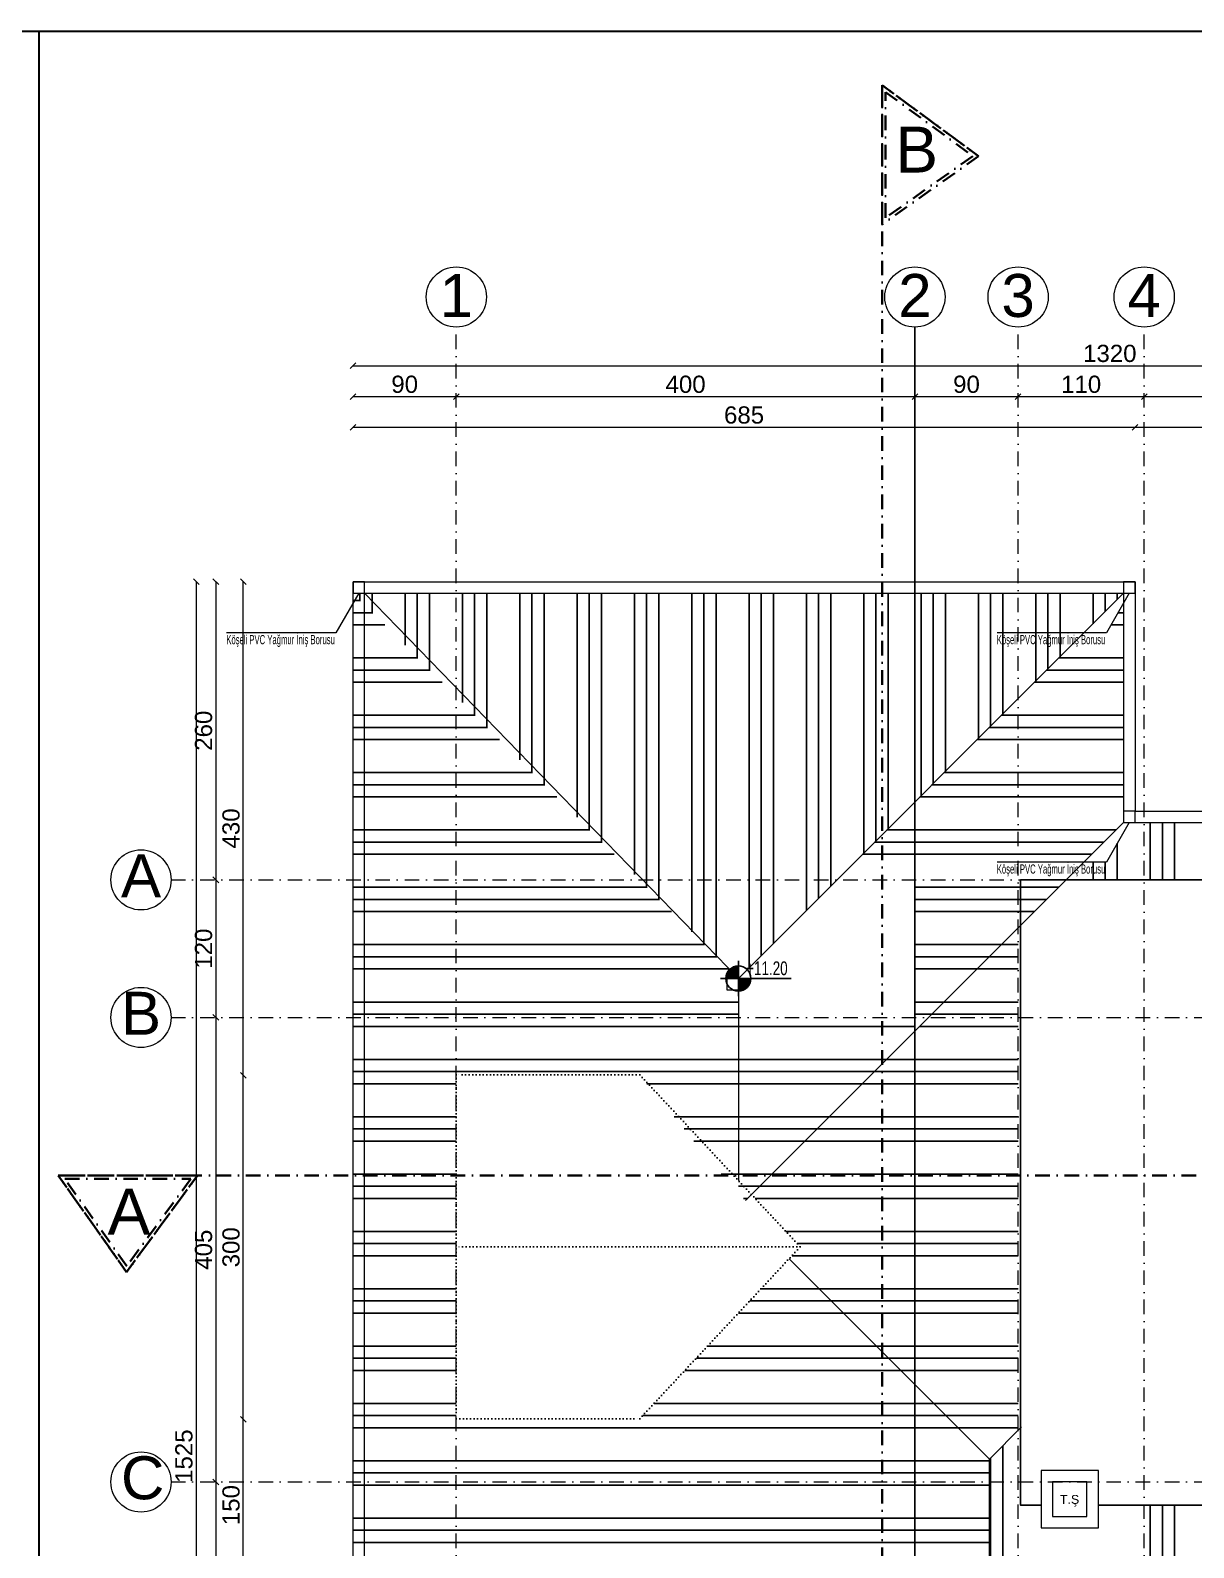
# Model space of a CAD drawing. Header units: millimetres. Extents: x 708 to 46452, y -4963 to 3960.
# Drawn here: x 19123 to 20138, y -3655 to -2332 of the extents above; entities that cross this region are included whole.
import ezdxf

# ---------------------------------------------------------------- set-up
doc = ezdxf.new("R2010")
doc.units = ezdxf.units.MM
for name, pattern in [('ACAD_ISO07W100', [3, 0, -3]), ('ACAD_ISO10W100', [18, 12, -3, 0, -3]), ('DASHDOT', [25.4, 12.7, -6.35, 0, -6.35]), ('DUZ', [0])]:
    doc.linetypes.add(name, pattern=pattern)
for name, color, linetype, lineweight in [('00_IC_OLCU', 139, 'Continuous', 20), ('20', 1, 'Continuous', 0), ('AKS', 153, 'ACAD_ISO10W100', 20), ('aks ve noktalılar', 129, 'DASHDOT', 13), ('Balkon Duvarı', 140, 'Continuous', 35), ('kesit çizgisi', 4, 'DASHDOT', 35), ('TEFRİŞ', 8, 'Continuous', 9), ('Çerçeve', 8, 'Continuous', 30), ('ölçü yatay', 150, 'DUZ', 18)]:
    doc.layers.add(name, color=color, linetype=linetype, lineweight=lineweight)
for name, color, linetype in [('00_YAZI', 214, 'Continuous'), ('DUVARTARAMA', 7, 'Continuous'), ('m.tkl-kot', 4, 'DUZ'), ('Tefriş', 252, 'Continuous'), ('Yazı', 7, 'Continuous')]:
    doc.layers.add(name, color=color, linetype=linetype)
doc.styles.add('arial_1_18', font='arial.ttf', dxfattribs={"height": 0.2})
doc.styles.add('mimari altlik$0$194_PTB_WET_B1$0$Standard', font='arial.ttf')
doc.styles.add('S1', font='arial.ttf', dxfattribs={"width": 0.65, "height": 11})
doc.styles.get("Standard").update_dxf_attribs({"font": 'arial.ttf'})
doc.styles.add('style3', font='arial.ttf', dxfattribs={"width": 0.7, "height": 12})
doc.dimstyles.new('ALP_OLCU', dxfattribs={"dimscale": 0, "dimtxt": 15, "dimasz": 5, "dimexe": 0.18, "dimexo": 0.06, "dimgap": 3, "dimtad": 1, "dimdec": 0, "dimrnd": 0.1, "dimzin": 9, "dimdsep": 46, "dimtxsty": 'Standard', "dimblk": 'OBLIQUE', "dimcen": 0, "dimse1": 1, "dimse2": 1, "dimclrd": 256, "dimclre": 256, "dimclrt": 53, "dimadec": 0, "dimazin": 0, "dimtfac": 1, "dimtdec": 0, "dimtix": 1, "dimtmove": 1, "dimatfit": 3, "dimldrblk": 'ARCHTICK', "dimfxl": 0.18, "dimtolj": 1, "dimlwd": -1, "dimarcsym": 0})

# ---------------------------------------------------------------- blocks, each defined once
blk = doc.blocks.new('grtt')
at = {"layer": 'Tefriş', "color": 32, "linetype": 'ACAD_ISO07W100', "true_color": 0xcd6928}
for p, q in [((54786.1, -9540.8), (54936.1, -9400.8)), ((54936.1, -9400.8), (54936.1, -9700.8)), ((55086.1, -9540.8), (54936.1, -9400.8)), ((54786.1, -9700.8), (54786.1, -9540.8))]:
    blk.add_line(p, q, dxfattribs=at)
blk.add_lwpolyline([(55086.1, -9540.8), (55086.1, -9700.8), (54786.1, -9700.8), (54786.1, -9610.8)], dxfattribs=at)
blk = doc.blocks.new('wsed')
at = {"layer": 'm.tkl-kot', "color": 7}
for p, q in [((0, 15.5), (0, -15.5)), ((-15.7, 0), (46.1, 0))]:
    blk.add_line(p, q, dxfattribs=at)
at = {"layer": 'm.tkl-kot', "color": 7, "const_width": 10.9}
for points in [[(0, 5.5, 0.414214), (-5.5, 0, 1)], [(0, -5.5, 0.414214), (5.5, 0, 1)]]:
    blk.add_lwpolyline(points, format="xyb", dxfattribs=at)
at = {"layer": 'm.tkl-kot', "color": 7}
blk.add_circle((0, 0), 10.9, dxfattribs=at)
blk = doc.blocks.new('_Oblique')
at = {"color": 0, "linetype": 'ByBlock', "lineweight": -2}
blk.add_line((-0.5, -0.5), (0.5, 0.5), dxfattribs=at)
blk = doc.blocks.new('*D1425')
at = {"layer": '00_IC_OLCU', "transparency": 16777216}
blk.add_line((19404.7, -2624), (20724.7, -2624), dxfattribs=at)
at = {"layer": 'Defpoints', "color": 0, "transparency": 16777216}
for p in [(20724.7, -2624), (19404.7, -2812.2), (20724.7, -3557.4)]:
    blk.add_point(p, dxfattribs=at)
at = {"layer": '00_IC_OLCU', "transparency": 16777216, "xscale": 5, "yscale": 5, "zscale": 5, "rotation": 180}
blk.add_blockref('_Oblique', (19404.7, -2624), dxfattribs=at)
at = {"layer": '00_IC_OLCU', "transparency": 16777216, "xscale": 5, "yscale": 5, "zscale": 5}
blk.add_blockref('_Oblique', (20724.7, -2624), dxfattribs=at)
at = {"layer": '00_IC_OLCU', "color": 53, "transparency": 16777216, "insert": (20064.7, -2613.3), "char_height": 15, "attachment_point": 5}
blk.add_mtext('\\A1;1320', dxfattribs=at)
blk = doc.blocks.new('_ArchTick')
at = {"color": 0, "linetype": 'ByBlock', "const_width": 0.15}
blk.add_lwpolyline([(-0.5, -0.5), (0.5, 0.5)], dxfattribs=at)
blk = doc.blocks.new('*D1398')
at = {"layer": '00_IC_OLCU', "transparency": 16777216}
blk.add_line((19404.7, -2650.9), (19494.7, -2650.9), dxfattribs=at)
at = {"layer": 'Defpoints', "color": 0, "transparency": 16777216}
for p in [(19494.7, -2650.9), (19404.7, -2812.2), (19494.7, -2812.2)]:
    blk.add_point(p, dxfattribs=at)
at = {"layer": '00_IC_OLCU', "transparency": 16777216, "xscale": 5, "yscale": 5, "zscale": 5, "rotation": 180}
blk.add_blockref('_Oblique', (19404.7, -2650.9), dxfattribs=at)
at = {"layer": '00_IC_OLCU', "transparency": 16777216, "xscale": 5, "yscale": 5, "zscale": 5}
blk.add_blockref('_Oblique', (19494.7, -2650.9), dxfattribs=at)
at = {"layer": '00_IC_OLCU', "color": 53, "transparency": 16777216, "insert": (19449.7, -2640.2), "char_height": 15, "attachment_point": 5}
blk.add_mtext('\\A1;90', dxfattribs=at)
blk = doc.blocks.new('*D1426')
at = {"layer": '00_IC_OLCU', "transparency": 16777216}
blk.add_line((19494.7, -2650.9), (19894.7, -2650.9), dxfattribs=at)
at = {"layer": 'Defpoints', "color": 0, "transparency": 16777216}
for p in [(19894.7, -2650.9), (19894.7, -2650.9), (19494.7, -2812.2)]:
    blk.add_point(p, dxfattribs=at)
at = {"layer": '00_IC_OLCU', "transparency": 16777216, "xscale": 5, "yscale": 5, "zscale": 5, "rotation": 180}
blk.add_blockref('_Oblique', (19494.7, -2650.9), dxfattribs=at)
at = {"layer": '00_IC_OLCU', "transparency": 16777216, "xscale": 5, "yscale": 5, "zscale": 5}
blk.add_blockref('_Oblique', (19894.7, -2650.9), dxfattribs=at)
at = {"layer": '00_IC_OLCU', "color": 53, "transparency": 16777216, "insert": (19694.7, -2640.2), "char_height": 15, "attachment_point": 5}
blk.add_mtext('\\A1;400', dxfattribs=at)
blk = doc.blocks.new('*D1427')
at = {"layer": '00_IC_OLCU', "transparency": 16777216}
blk.add_line((19894.7, -2650.9), (19984.7, -2650.9), dxfattribs=at)
at = {"layer": 'Defpoints', "color": 0, "transparency": 16777216}
for p in [(19894.7, -2650.9), (19984.7, -2650.9), (19984.7, -2650.9)]:
    blk.add_point(p, dxfattribs=at)
at = {"layer": '00_IC_OLCU', "transparency": 16777216, "xscale": 5, "yscale": 5, "zscale": 5, "rotation": 180}
blk.add_blockref('_Oblique', (19894.7, -2650.9), dxfattribs=at)
at = {"layer": '00_IC_OLCU', "transparency": 16777216, "xscale": 5, "yscale": 5, "zscale": 5}
blk.add_blockref('_Oblique', (19984.7, -2650.9), dxfattribs=at)
at = {"layer": '00_IC_OLCU', "color": 53, "transparency": 16777216, "insert": (19939.7, -2640.2), "char_height": 15, "attachment_point": 5}
blk.add_mtext('\\A1;90', dxfattribs=at)
blk = doc.blocks.new('*D1428')
at = {"layer": '00_IC_OLCU', "transparency": 16777216}
blk.add_line((19984.7, -2650.9), (20094.7, -2650.9), dxfattribs=at)
at = {"layer": 'Defpoints', "color": 0, "transparency": 16777216}
for p in [(19984.7, -2650.9), (20094.7, -2650.9), (20094.7, -2650.9)]:
    blk.add_point(p, dxfattribs=at)
at = {"layer": '00_IC_OLCU', "transparency": 16777216, "xscale": 5, "yscale": 5, "zscale": 5, "rotation": 180}
blk.add_blockref('_Oblique', (19984.7, -2650.9), dxfattribs=at)
at = {"layer": '00_IC_OLCU', "transparency": 16777216, "xscale": 5, "yscale": 5, "zscale": 5}
blk.add_blockref('_Oblique', (20094.7, -2650.9), dxfattribs=at)
at = {"layer": '00_IC_OLCU', "color": 53, "transparency": 16777216, "insert": (20039.7, -2640.2), "char_height": 15, "attachment_point": 5}
blk.add_mtext('\\A1;110', dxfattribs=at)
blk = doc.blocks.new('*D1429')
at = {"layer": '00_IC_OLCU', "transparency": 16777216}
blk.add_line((20094.7, -2650.9), (20344.7, -2650.9), dxfattribs=at)
at = {"layer": 'Defpoints', "color": 0, "transparency": 16777216}
for p in [(20094.7, -2650.9), (20344.7, -2650.9), (20344.7, -2650.9)]:
    blk.add_point(p, dxfattribs=at)
at = {"layer": '00_IC_OLCU', "transparency": 16777216, "xscale": 5, "yscale": 5, "zscale": 5, "rotation": 180}
blk.add_blockref('_Oblique', (20094.7, -2650.9), dxfattribs=at)
at = {"layer": '00_IC_OLCU', "transparency": 16777216, "xscale": 5, "yscale": 5, "zscale": 5}
blk.add_blockref('_Oblique', (20344.7, -2650.9), dxfattribs=at)
at = {"layer": '00_IC_OLCU', "color": 53, "transparency": 16777216, "insert": (20219.7, -2640.2), "char_height": 15, "attachment_point": 5}
blk.add_mtext('\\A1;250', dxfattribs=at)
blk = doc.blocks.new('*D1432')
at = {"layer": '00_IC_OLCU', "transparency": 16777216}
blk.add_line((19404.7, -2677.6), (20086.7, -2677.6), dxfattribs=at)
at = {"layer": 'Defpoints', "color": 0, "transparency": 16777216}
for p in [(20086.7, -2677.6), (19404.7, -2812.2), (20086.7, -2812.2)]:
    blk.add_point(p, dxfattribs=at)
at = {"layer": '00_IC_OLCU', "transparency": 16777216, "xscale": 5, "yscale": 5, "zscale": 5, "rotation": 180}
blk.add_blockref('_Oblique', (19404.7, -2677.6), dxfattribs=at)
at = {"layer": '00_IC_OLCU', "transparency": 16777216, "xscale": 5, "yscale": 5, "zscale": 5}
blk.add_blockref('_Oblique', (20086.7, -2677.6), dxfattribs=at)
at = {"layer": '00_IC_OLCU', "color": 53, "transparency": 16777216, "insert": (19745.7, -2667), "char_height": 15, "width": 33.07, "attachment_point": 5}
blk.add_mtext('\\A1;685', dxfattribs=at)
blk = doc.blocks.new('*D1433')
at = {"layer": '00_IC_OLCU', "transparency": 16777216}
blk.add_line((20086.7, -2677.6), (20524.7, -2677.6), dxfattribs=at)
at = {"layer": 'Defpoints', "color": 0, "transparency": 16777216}
for p in [(20524.7, -2677.6), (20086.7, -2812.2), (20524.7, -3012.2)]:
    blk.add_point(p, dxfattribs=at)
at = {"layer": '00_IC_OLCU', "transparency": 16777216, "xscale": 5, "yscale": 5, "zscale": 5, "rotation": 180}
blk.add_blockref('_Oblique', (20086.7, -2677.6), dxfattribs=at)
at = {"layer": '00_IC_OLCU', "transparency": 16777216, "xscale": 5, "yscale": 5, "zscale": 5}
blk.add_blockref('_Oblique', (20524.7, -2677.6), dxfattribs=at)
at = {"layer": '00_IC_OLCU', "color": 53, "transparency": 16777216, "insert": (20305.7, -2667), "char_height": 15, "attachment_point": 5}
blk.add_mtext('\\A1;435', dxfattribs=at)
blk = doc.blocks.new('*D1435')
at = {"layer": '00_IC_OLCU', "transparency": 16777216}
blk.add_line((19267.9, -2812.2), (19267.9, -4337.2), dxfattribs=at)
at = {"layer": 'Defpoints', "color": 0, "transparency": 16777216}
for p in [(19439.2, -2812.2), (19267.9, -4337.2), (19819.2, -4337.2)]:
    blk.add_point(p, dxfattribs=at)
at = {"layer": '00_IC_OLCU', "transparency": 16777216, "xscale": 5, "yscale": 5, "zscale": 5}
for p, rotation in [((19267.9, -2812.2), 90), ((19267.9, -4337.2), 270)]:
    blk.add_blockref('_Oblique', p, dxfattribs=dict(at, rotation=rotation))
at = {"layer": '00_IC_OLCU', "color": 53, "transparency": 16777216, "insert": (19257.2, -3574.7), "char_height": 15, "attachment_point": 5, "rotation": 90}
blk.add_mtext('\\A1;1525', dxfattribs=at)
blk = doc.blocks.new('*D1436')
at = {"layer": '00_IC_OLCU', "transparency": 16777216}
blk.add_line((19285, -2812.2), (19285, -3072.2), dxfattribs=at)
at = {"layer": 'Defpoints', "color": 0, "transparency": 16777216}
for p in [(19439.2, -2812.2), (19285, -3072.2), (19439.2, -3072.2)]:
    blk.add_point(p, dxfattribs=at)
at = {"layer": '00_IC_OLCU', "transparency": 16777216, "xscale": 5, "yscale": 5, "zscale": 5}
for p, rotation in [((19285, -2812.2), 90), ((19285, -3072.2), 270)]:
    blk.add_blockref('_Oblique', p, dxfattribs=dict(at, rotation=rotation))
at = {"layer": '00_IC_OLCU', "color": 53, "transparency": 16777216, "insert": (19274.3, -2942.2), "char_height": 15, "attachment_point": 5, "rotation": 90}
blk.add_mtext('\\A1;260', dxfattribs=at)
blk = doc.blocks.new('*D1437')
at = {"layer": '00_IC_OLCU', "transparency": 16777216}
blk.add_line((19285, -3072.2), (19285, -3192.2), dxfattribs=at)
at = {"layer": 'Defpoints', "color": 0, "transparency": 16777216}
for p in [(19439.2, -3072.2), (19285, -3192.2), (19285, -3192.2)]:
    blk.add_point(p, dxfattribs=at)
at = {"layer": '00_IC_OLCU', "transparency": 16777216, "xscale": 5, "yscale": 5, "zscale": 5}
for p, rotation in [((19285, -3072.2), 90), ((19285, -3192.2), 270)]:
    blk.add_blockref('_Oblique', p, dxfattribs=dict(at, rotation=rotation))
at = {"layer": '00_IC_OLCU', "color": 53, "transparency": 16777216, "insert": (19274.3, -3132.2), "char_height": 15, "attachment_point": 5, "rotation": 90}
blk.add_mtext('\\A1;120', dxfattribs=at)
blk = doc.blocks.new('*D1438')
at = {"layer": '00_IC_OLCU', "transparency": 16777216}
blk.add_line((19285, -3192.2), (19285, -3597.2), dxfattribs=at)
at = {"layer": 'Defpoints', "color": 0, "transparency": 16777216}
for p in [(19285, -3192.2), (19267.9, -3597.2), (19285, -3597.2)]:
    blk.add_point(p, dxfattribs=at)
at = {"layer": '00_IC_OLCU', "transparency": 16777216, "xscale": 5, "yscale": 5, "zscale": 5}
for p, rotation in [((19285, -3192.2), 90), ((19285, -3597.2), 270)]:
    blk.add_blockref('_Oblique', p, dxfattribs=dict(at, rotation=rotation))
at = {"layer": '00_IC_OLCU', "color": 53, "transparency": 16777216, "insert": (19274.3, -3394.7), "char_height": 15, "attachment_point": 5, "rotation": 90}
blk.add_mtext('\\A1;405', dxfattribs=at)
blk = doc.blocks.new('*D1399')
at = {"layer": '00_IC_OLCU', "transparency": 16777216}
blk.add_line((19285, -3597.2), (19285, -4077.2), dxfattribs=at)
at = {"layer": 'Defpoints', "color": 0, "transparency": 16777216}
for p in [(19267.9, -3597.2), (19267.9, -4077.2), (19285, -4077.2)]:
    blk.add_point(p, dxfattribs=at)
at = {"layer": '00_IC_OLCU', "transparency": 16777216, "xscale": 5, "yscale": 5, "zscale": 5}
for p, rotation in [((19285, -3597.2), 90), ((19285, -4077.2), 270)]:
    blk.add_blockref('_Oblique', p, dxfattribs=dict(at, rotation=rotation))
at = {"layer": '00_IC_OLCU', "color": 53, "transparency": 16777216, "insert": (19274.3, -3837.2), "char_height": 15, "attachment_point": 5, "rotation": 90}
blk.add_mtext('\\A1;480', dxfattribs=at)
blk = doc.blocks.new('*D1401')
at = {"layer": '00_IC_OLCU', "transparency": 16777216}
blk.add_line((19308.9, -3692.2), (19308.9, -3542.6), dxfattribs=at)
at = {"layer": 'Defpoints', "color": 0, "transparency": 16777216}
for p in [(19308.9, -3542.6), (19574.2, -3542.6), (19609.2, -3692.2)]:
    blk.add_point(p, dxfattribs=at)
at = {"layer": '00_IC_OLCU', "transparency": 16777216, "xscale": 5, "yscale": 5, "zscale": 5}
for p, rotation in [((19308.9, -3542.6), 90), ((19308.9, -3692.2), 270)]:
    blk.add_blockref('_Oblique', p, dxfattribs=dict(at, rotation=rotation))
at = {"layer": '00_IC_OLCU', "color": 53, "transparency": 16777216, "insert": (19298.3, -3617.4), "char_height": 15, "attachment_point": 5, "rotation": 90}
blk.add_mtext('\\A1;150', dxfattribs=at)
blk = doc.blocks.new('*D1402')
at = {"layer": '00_IC_OLCU', "transparency": 16777216}
blk.add_line((19308.9, -3542.6), (19308.9, -3242.6), dxfattribs=at)
at = {"layer": 'Defpoints', "color": 0, "transparency": 16777216}
for p in [(19308.9, -3242.6), (19529.2, -3242.6), (19574.2, -3542.6)]:
    blk.add_point(p, dxfattribs=at)
at = {"layer": '00_IC_OLCU', "transparency": 16777216, "xscale": 5, "yscale": 5, "zscale": 5}
for p, rotation in [((19308.9, -3242.6), 90), ((19308.9, -3542.6), 270)]:
    blk.add_blockref('_Oblique', p, dxfattribs=dict(at, rotation=rotation))
at = {"layer": '00_IC_OLCU', "color": 53, "transparency": 16777216, "insert": (19298.3, -3392.6), "char_height": 15, "attachment_point": 5, "rotation": 90}
blk.add_mtext('\\A1;300', dxfattribs=at)
blk = doc.blocks.new('*D1403')
at = {"layer": '00_IC_OLCU', "transparency": 16777216}
blk.add_line((19308.9, -3242.6), (19308.9, -2812.2), dxfattribs=at)
at = {"layer": 'Defpoints', "color": 0, "transparency": 16777216}
for p in [(19308.9, -2812.2), (19439.2, -2812.2), (19529.2, -3242.6)]:
    blk.add_point(p, dxfattribs=at)
at = {"layer": '00_IC_OLCU', "transparency": 16777216, "xscale": 5, "yscale": 5, "zscale": 5}
for p, rotation in [((19308.9, -2812.2), 90), ((19308.9, -3242.6), 270)]:
    blk.add_blockref('_Oblique', p, dxfattribs=dict(at, rotation=rotation))
at = {"layer": '00_IC_OLCU', "color": 53, "transparency": 16777216, "insert": (19298.3, -3027.4), "char_height": 15, "attachment_point": 5, "rotation": 90}
blk.add_mtext('\\A1;430', dxfattribs=at)
blk = doc.blocks.new('*D1395')
at = {"layer": '00_IC_OLCU', "transparency": 16777216}
blk.add_line((20862.7, -4337.2), (20862.7, -2812.2), dxfattribs=at)
at = {"layer": 'Defpoints', "color": 0, "transparency": 16777216}
for p in [(20086.7, -2812.2), (20862.7, -2812.2), (20724.7, -4337.2)]:
    blk.add_point(p, dxfattribs=at)
at = {"layer": '00_IC_OLCU', "transparency": 16777216, "xscale": 5, "yscale": 5, "zscale": 5}
for p, rotation in [((20862.7, -2812.2), 90), ((20862.7, -4337.2), 270)]:
    blk.add_blockref('_Oblique', p, dxfattribs=dict(at, rotation=rotation))
at = {"layer": '00_IC_OLCU', "color": 53, "transparency": 16777216, "insert": (20852, -3574.7), "char_height": 15, "attachment_point": 5, "rotation": 90}
blk.add_mtext('\\A1;1525', dxfattribs=at)
blk = doc.blocks.new('*D1419')
at = {"layer": '00_IC_OLCU', "transparency": 16777216}
blk.add_line((20837.1, -3072.2), (20837.1, -2812.2), dxfattribs=at)
at = {"layer": 'Defpoints', "color": 0, "transparency": 16777216}
for p in [(20086.7, -2812.2), (20837.1, -2812.2), (20837.1, -3072.2)]:
    blk.add_point(p, dxfattribs=at)
at = {"layer": '00_IC_OLCU', "transparency": 16777216, "xscale": 5, "yscale": 5, "zscale": 5}
for p, rotation in [((20837.1, -2812.2), 90), ((20837.1, -3072.2), 270)]:
    blk.add_blockref('_Oblique', p, dxfattribs=dict(at, rotation=rotation))
at = {"layer": '00_IC_OLCU', "color": 53, "transparency": 16777216, "insert": (20826.5, -2942.2), "char_height": 15, "attachment_point": 5, "rotation": 90}
blk.add_mtext('\\A1;260', dxfattribs=at)
blk = doc.blocks.new('*D1424')
at = {"layer": '00_IC_OLCU', "transparency": 16777216}
blk.add_line((20813.5, -3017.2), (20813.5, -2812.2), dxfattribs=at)
at = {"layer": 'Defpoints', "color": 0, "transparency": 16777216}
for p in [(20086.7, -2812.2), (20813.5, -2812.2), (20519.7, -3017.2)]:
    blk.add_point(p, dxfattribs=at)
at = {"layer": '00_IC_OLCU', "transparency": 16777216, "xscale": 5, "yscale": 5, "zscale": 5}
for p, rotation in [((20813.5, -2812.2), 90), ((20813.5, -3017.2), 270)]:
    blk.add_blockref('_Oblique', p, dxfattribs=dict(at, rotation=rotation))
at = {"layer": '00_IC_OLCU', "color": 53, "transparency": 16777216, "insert": (20802.8, -2914.7), "char_height": 15, "attachment_point": 5, "rotation": 90}
blk.add_mtext('\\A1;205', dxfattribs=at)

msp = doc.modelspace()

# ---------------------------------------------------------------- hatches: boundary and pattern name
at = {"layer": 'DUVARTARAMA', "true_color": 0x7d0808}
h = msp.add_hatch(dxfattribs=at)
h.set_pattern_fill('GOST_GROUND', color=16, scale=5, angle=135)
h.paths.add_polyline_path([(19894.713, -3752.242), (19894.713, -3597.242), (19494.713, -3597.242), (19494.713, -4077.242), (19534.713, -4077.242), (19534.713, -3692.242), (19614.713, -3692.242), (19614.713, -4032.242)])
h.paths.add_polyline_path([(19494.713, -3597.242), (19404.713, -3597.242), (19404.713, -4077.242), (19494.713, -4077.242)])
h.paths.add_polyline_path([(19494.713, -4077.242), (19404.713, -4077.242), (19404.713, -4162.242), (19484.713, -4162.242), (19494.713, -4152.242)])
h.paths.add_polyline_path([(19524.713, -4077.242), (19494.713, -4077.242), (19494.713, -4152.242), (19534.713, -4111.333)])
edge = h.paths.add_edge_path()
edge.add_line((19484.713, -4162.242), (19404.713, -4162.242))
edge.add_line((19404.713, -4162.242), (19404.713, -4231.307))
edge.add_arc((19404.713, -4242.242), 10.935, 45, 90, ccw=False)
edge.add_line((19412.445, -4234.51), (19484.713, -4162.242))
h.paths.add_polyline_path([(19785.23, -3402.403), (19654.713, -3542.242), (19494.713, -3542.242), (19494.713, -3597.242), (19894.713, -3597.242), (19894.713, -3512.242)])
h.paths.add_polyline_path([(19494.713, -3542.242), (19494.713, -3330.028), (19404.713, -3330.028), (19404.713, -3597.242), (19494.713, -3597.242)])
h.paths.add_polyline_path([(19494.713, -3192.242), (19404.713, -3192.242), (19404.713, -3330.028), (19494.713, -3330.028), (19494.713, -3242.242)])
h.paths.add_polyline_path([(19494.713, -3072.242), (19404.713, -3072.242), (19404.713, -3192.242), (19494.713, -3192.242)])
h.paths.add_polyline_path([(19494.713, -2912.242), (19404.713, -2822.242), (19404.713, -3072.242), (19494.713, -3072.242)])
h.paths.add_polyline_path([(19494.713, -2912.242), (19494.713, -3072.242), (19654.713, -3072.242)])
edge = h.paths.add_edge_path()
edge.add_arc((19740.713, -3158.242), 10.935, 246.134075, 270, ccw=False)
edge.add_line((19736.289, -3168.242), (19730.713, -3168.242))
edge.add_line((19730.713, -3168.242), (19730.713, -3162.667))
edge.add_arc((19740.713, -3158.242), 10.935, 180, 203.865925, ccw=False)
edge.add_arc((19740.713, -3158.242), 10.935, 135, 180, ccw=False)
edge.add_line((19732.981, -3150.51), (19654.713, -3072.242))
edge.add_line((19654.713, -3072.242), (19494.713, -3072.242))
edge.add_line((19494.713, -3072.242), (19494.713, -3192.242))
edge.add_line((19494.713, -3192.242), (19740.713, -3192.242))
edge.add_line((19740.713, -3192.242), (19740.713, -3169.177))
h.paths.add_polyline_path([(19740.713, -3192.242), (19494.713, -3192.242), (19494.713, -3242.242), (19654.713, -3242.242), (19726.646, -3330.028), (19740.713, -3330.028)])
edge = h.paths.add_edge_path()
edge.add_line((19959.713, -3597.242), (19894.713, -3597.242))
edge.add_line((19894.713, -3597.242), (19894.713, -3752.242))
edge.add_line((19894.713, -3752.242), (19951.981, -3694.975))
edge.add_arc((19959.713, -3687.242), 10.935, 180, 225, ccw=False)
edge.add_arc((19959.713, -3687.242), 10.935, 90, 180, ccw=False)
edge.add_line((19959.713, -3676.307), (19959.713, -3671.767))
edge.add_line((19959.713, -3671.767), (19959.713, -3597.242))
h.paths.add_polyline_path([(19894.713, -3512.242), (19894.713, -3597.242), (19959.713, -3597.242), (19959.713, -3577.242)])
h = msp.add_hatch(dxfattribs=at)
h.set_pattern_fill('GOST_GROUND', color=16, scale=5, angle=45)
h.paths.add_polyline_path([(19894.713, -3004.242), (19894.713, -2822.242), (19494.713, -2822.242), (19494.713, -2912.242), (19654.713, -3072.242), (19826.713, -3072.242)])
h.paths.add_polyline_path([(19494.713, -2822.242), (19404.713, -2822.242), (19494.713, -2912.242)])
h.paths.add_polyline_path([(19984.713, -2822.242), (19894.713, -2822.242), (19894.713, -3004.242), (19984.713, -2914.242)])
h.paths.add_polyline_path([(20076.713, -2822.242), (19984.713, -2822.242), (19984.713, -2856.866), (20042.09, -2856.866)])
h.paths.add_polyline_path([(20042.09, -2856.866), (19984.713, -2856.866), (19984.713, -2914.242)])
h.paths.add_polyline_path([(19826.713, -3072.242), (19654.713, -3072.242), (19732.981, -3150.51, -0.41421356), (19748.445, -3150.51)])
h.paths.add_polyline_path([(19963.102, -2872.135), (20067.525, -2872.135), (20067.525, -2854.037), (19963.102, -2854.037)], flags=9)
h.paths.add_polyline_path([(19745.067, -3161.913), (19787.285, -3161.913), (19787.285, -3137.184), (19745.067, -3137.184)], flags=9)
h = msp.add_hatch(dxfattribs=at)
h.set_pattern_fill('GOST_GROUND', color=16, scale=5, angle=135)
h.paths.add_polyline_path([(19894.713, -3204.242), (19894.713, -3192.242), (19740.713, -3192.242), (19740.713, -3330.028), (19768.928, -3330.028)])
h.paths.add_polyline_path([(19768.928, -3330.028), (19740.713, -3330.028), (19740.713, -3345.1), (19747.058, -3351.898)])
h.paths.add_polyline_path([(19984.713, -3072.242), (19894.713, -3072.242), (19894.713, -3192.242), (19906.713, -3192.242), (19984.713, -3114.242)])
h.paths.add_polyline_path([(19894.713, -3004.242), (19826.713, -3072.242), (19894.713, -3072.242)])
h.paths.add_polyline_path([(19984.713, -2914.242), (19894.713, -3004.242), (19894.713, -3072.242), (19984.713, -3072.242)])
h.paths.add_polyline_path([(20076.713, -2830.898), (20061.713, -2856.866), (20042.09, -2856.866), (19984.713, -2914.242), (19984.713, -3056.866), (20042.09, -3056.866), (20076.713, -3022.242), (20076.713, -3012.242)])
h.paths.add_polyline_path([(20026.713, -3072.242), (19984.713, -3072.242), (19984.713, -3114.242)])
h.paths.add_polyline_path([(19745.067, -3161.913), (19787.285, -3161.913), (19787.285, -3137.184), (19745.067, -3137.184)], flags=25)
h.paths.add_polyline_path([(19963.102, -3072.135), (20067.525, -3072.135), (20067.525, -3054.037), (19963.102, -3054.037)], flags=9)
h.paths.add_polyline_path([(19963.102, -2872.135), (20067.525, -2872.135), (20067.525, -2854.037), (19963.102, -2854.037)], flags=9)
h = msp.add_hatch(dxfattribs=at)
h.set_pattern_fill('GOST_GROUND', color=16, scale=5, angle=45)
h.paths.add_polyline_path([(20344.713, -3022.242), (20094.713, -3022.242), (20094.713, -3072.242), (20154.713, -3072.242), (20344.713, -3072.242)])
h.paths.add_polyline_path([(20464.713, -3022.242), (20344.713, -3022.242), (20344.713, -3072.242), (20464.713, -3072.242)])
h.paths.add_polyline_path([(20514.713, -3022.242), (20464.713, -3022.242), (20464.713, -3056.866), (20480.09, -3056.866)])
h.paths.add_polyline_path([(20094.713, -3022.242), (20081.713, -3022.242), (20061.713, -3056.866), (20042.09, -3056.866), (20026.713, -3072.242), (20094.713, -3072.242)])
h.paths.add_polyline_path([(20401.102, -3072.135), (20505.525, -3072.135), (20505.525, -3054.037), (20401.102, -3054.037)], flags=9)
h.paths.add_polyline_path([(19963.102, -3072.135), (20067.525, -3072.135), (20067.525, -3054.037), (19963.102, -3054.037)], flags=9)
h = msp.add_hatch(dxfattribs=at)
h.set_pattern_fill('GOST_GROUND', color=16, scale=5, angle=135)
h.paths.add_polyline_path([(19984.713, -3330.028), (19894.713, -3330.028), (19894.713, -3512.242), (19959.713, -3577.242), (19984.713, -3552.242)])
h.paths.add_polyline_path([(19866.063, -3330.028), (19768.928, -3330.028), (19752.23, -3346.725), (19794.713, -3392.242), (19785.058, -3402.587), (19866.063, -3483.592)])
h.paths.add_polyline_path([(19894.713, -3330.028), (19866.063, -3330.028), (19866.063, -3483.592), (19894.713, -3512.242)])
h.paths.add_polyline_path([(19984.713, -3192.242), (19906.713, -3192.242), (19894.713, -3204.242), (19894.713, -3330.028), (19984.713, -3330.028)])
h.paths.add_polyline_path([(19866.063, -3232.893), (19768.928, -3330.028), (19866.063, -3330.028)])
h.paths.add_polyline_path([(19894.713, -3204.242), (19866.063, -3232.893), (19866.063, -3330.028), (19894.713, -3330.028)])
h.paths.add_polyline_path([(19984.713, -3114.242), (19906.713, -3192.242), (19984.713, -3192.242)])
h = msp.add_hatch(dxfattribs=at)
h.set_pattern_fill('GOST_GROUND', color=16, scale=5, angle=45)
h.paths.add_polyline_path([(20344.713, -3617.435), (20094.713, -3617.435), (20094.713, -3822.242), (20104.713, -3832.242), (20104.713, -3787.435), (20294.713, -3787.435), (20344.713, -3737.435)])
h.paths.add_polyline_path([(20464.713, -3617.435), (20344.713, -3617.435), (20344.713, -3737.435)])
h.paths.add_polyline_path([(19984.713, -3597.242), (19959.713, -3597.242), (19959.713, -3676.307, -0.41421356), (19970.648, -3687.242), (19984.713, -3687.242)])
h.paths.add_polyline_path([(19984.713, -3552.242), (19959.713, -3577.242), (19959.713, -3597.242), (19984.713, -3597.242)])
h.paths.add_polyline_path([(19964.067, -3690.913), (20006.285, -3690.913), (20006.285, -3666.184), (19964.067, -3666.184)], flags=9)

# ---------------------------------------------------------------- linework, layer by layer
for points in [[(20464.713, -3617.435), (20464.713, -3072.242), (19986.713, -3072.242)], [(19986.713, -3072.242), (19986.713, -3617.435), (20004.713, -3617.435)], [(20054.713, -3617.435), (20464.713, -3617.435)]]:
    msp.add_lwpolyline(points)
at = {"layer": '20'}
msp.add_lwpolyline([(20724.713, -4337.242), (19784.713, -4337.242), (19784.713, -4252.242), (19404.713, -4252.242), (19404.713, -2812.242), (20086.713, -2812.242), (20086.713, -3012.242), (20524.713, -3012.242), (20524.713, -3557.435), (20724.713, -3557.435)], close=True, dxfattribs=at)
for points in [[(20714.713, -4327.242), (19794.713, -4327.242), (19794.713, -4242.242), (19414.713, -4242.242), (19414.713, -2822.242), (20076.713, -2822.242), (20076.713, -3022.242), (20514.713, -3022.242), (20514.713, -3567.435), (20714.713, -3567.435), (20714.713, -4327.242)], [(19740.713, -3158.242), (19414.713, -2822.242)], [(19740.713, -3158.242), (20076.713, -2822.242)], [(19740.713, -3158.242), (19740.713, -3334.385)], [(19785.058, -3402.587), (19959.713, -3577.242)], [(19959.713, -3577.242), (19987.744, -3549.212)], [(19959.713, -3687.242), (19959.713, -3577.242)]]:
    msp.add_lwpolyline(points, dxfattribs=at)
at = {"layer": 'AKS', "color": 30, "linetype": 'Continuous', "lineweight": 5}
for centre in [(19494.713, -2564.011), (19894.713, -2564.011), (19984.713, -2564.011), (20094.713, -2564.011), (19219.715, -3072.242), (19219.715, -3192.242), (19219.715, -3597.242)]:
    msp.add_circle(centre, 26.25, dxfattribs=at)
at = {"layer": 'aks ve noktalılar'}
for points in [[(19494.713, -4674.962), (19494.713, -2590.261)], [(19984.713, -4674.962), (19984.713, -2590.261)], [(20094.713, -4674.962), (20094.713, -2590.261)], [(19245.68, -3072.242), (20154.713, -3072.242)], [(19245.68, -3192.242), (20939.791, -3192.242)], [(19245.68, -3597.242), (20939.791, -3597.242)]]:
    msp.add_lwpolyline(points, dxfattribs=at)
at = {"layer": 'DUVARTARAMA', "color": 16, "true_color": 0x7d0808}
for points in [[(19894.713, -4674.962), (19894.713, -2590.261)], [(20076.713, -3022.242), (19747.058, -3351.898)]]:
    msp.add_lwpolyline(points, dxfattribs=at)
at = {"layer": 'kesit çizgisi', "lineweight": 35}
for p, q in [((19866.063, -2379.365), (19866.063, -4847.359)), ((19950.234, -2441.24), (19866.063, -2379.365)), ((21057.896, -3330.028), (19147.56, -3330.028)), ((19147.56, -3330.028), (19207.17, -3414.199)), ((19207.17, -3414.199), (19269.046, -3330.028))]:
    msp.add_line(p, q, dxfattribs=at)
for points in [[(19866.063, -2500.85), (19866.063, -2379.365), (19950.234, -2441.24), (19866.063, -2500.85)], [(19147.56, -3330.028), (19269.046, -3330.028), (19207.17, -3414.199), (19147.56, -3330.028)]]:
    msp.add_lwpolyline(points, dxfattribs=at)
for points in [[(19869.063, -2495.05), (19869.063, -2385.293), (19945.107, -2441.194)], [(19153.361, -3333.028), (19263.117, -3333.028), (19207.216, -3409.072)]]:
    msp.add_lwpolyline(points, close=True, dxfattribs=at)
at = {"layer": 'TEFRİŞ', "linetype": 'Continuous'}
for points in [[(19414.713, -2812.242), (19404.713, -2812.242), (19404.713, -2822.242), (19414.713, -2822.242)], [(20086.713, -2812.242), (20076.713, -2812.242), (20076.713, -2822.242), (20086.713, -2822.242)], [(20086.713, -3012.242), (20076.713, -3012.242), (20076.713, -3022.242), (20086.713, -3022.242)], [(19740.713, -3158.242), (19730.713, -3158.242), (19730.713, -3168.242), (19740.713, -3168.242)]]:
    msp.add_lwpolyline(points, close=True, dxfattribs=at)
at = {"layer": 'TEFRİŞ'}
for points in [[(19409.713, -2822.242), (19389.713, -2856.866), (19294.401, -2856.866)], [(20081.713, -2822.242), (20061.713, -2856.866), (19966.401, -2856.866)], [(20081.713, -3022.242), (20061.713, -3056.866), (19966.401, -3056.866)]]:
    msp.add_lwpolyline(points, dxfattribs=at)
at = {"layer": 'Çerçeve'}
for p, q in [((4940.496, -2332.719), (44558.889, -2331.52)), ((19131.016, -4962.621), (19131.016, -2331.859))]:
    msp.add_line(p, q, dxfattribs=at)
at = {"layer": 'ölçü yatay'}
for p, q in [((20014.713, -3597.242), (20014.713, -3627.242)), ((20044.713, -3597.242), (20014.713, -3597.242)), ((20044.713, -3627.242), (20044.713, -3597.242)), ((20014.713, -3627.242), (20044.713, -3627.242))]:
    msp.add_line(p, q, dxfattribs=at)
msp.add_lwpolyline([(20004.713, -3587.242), (20004.713, -3637.242), (20054.713, -3637.242), (20054.713, -3587.242)], close=True, dxfattribs=at)

# ---------------------------------------------------------------- block references
at = {"layer": 'Balkon Duvarı', "color": 177, "lineweight": 35, "true_color": 0x293189, "xscale": -1, "rotation": 270}
msp.add_blockref('grtt', (29195.488, -58328.293), dxfattribs=at)
at = {"layer": 'm.tkl-kot'}
msp.add_blockref('wsed', (19740.713, -3158.242), dxfattribs=at)

# ---------------------------------------------------------------- texts
at = {"layer": '00_YAZI', "insert": (20038.032, -3608.564), "char_height": 7.7583, "attachment_point": 3}
msp.add_mtext_dynamic_manual_height_columns(' T.Ş', width=707.76621, gutter_width=7.758, heights=[0], dxfattribs=at)
at = {"layer": 'AKS', "color": 30, "linetype": 'Continuous', "lineweight": 5, "style": 'arial_1_18'}
for s, p in [('1', (19480.146, -2581.453)), ('2', (19880.146, -2581.453)), ('3', (19970.146, -2581.453)), ('4', (20080.146, -2581.453)), ('A', (19202.273, -3087.343)), ('B', (19202.273, -3207.343)), ('C', (19202.273, -3612.343))]:
    msp.add_text(s, height=37.5, dxfattribs=at).set_placement(p)
at = {"layer": 'kesit çizgisi', "lineweight": 35, "char_height": 40, "style": 'mimari altlik$0$194_PTB_WET_B1$0$Standard'}
for s, insert, attachment_point in [('B', (19877.625, -2415.492), 1), ('A', (19227.816, -3381.549), 9)]:
    msp.add_mtext_dynamic_manual_height_columns(s, width=458.16563, gutter_width=200, heights=[0], dxfattribs=dict(at, insert=insert, attachment_point=attachment_point))
at = {"layer": 'TEFRİŞ', "style": 'S1', "width": 0.6}
for p in [(19294.118, -2866.767), (19966.118, -2866.767), (19966.118, -3066.767)]:
    msp.add_text('Köşeli PVC Yağmur İniş Borusu  ', height=8, rotation=0.000002, dxfattribs=at).set_placement(p)
at = {"layer": 'Yazı', "insert": (19783.724, -3143.311), "char_height": 12, "width": 1140.33777, "attachment_point": 3, "style": 'style3'}
msp.add_mtext('+11.20', dxfattribs=at)

# ---------------------------------------------------------------- dimensions: what is measured, and where the dimension line sits
at = {"layer": '00_IC_OLCU'}
for base, p1, p2, angle, picture, middle in [((20724.713, -2624.003), (19404.713, -2812.242), (20724.713, -3557.435), 180, '*D1425', (20064.713, -2613.339)), ((19494.713, -2650.902), (19404.713, -2812.242), (19494.713, -2812.242), 180, '*D1398', (19449.713, -2640.243)), ((19894.713, -2650.902), (19494.713, -2812.242), (19894.713, -2650.902), 180, '*D1426', (19694.713, -2640.243)), ((19984.713, -2650.902), (19894.713, -2650.902), (19984.713, -2650.902), 180, '*D1427', (19939.713, -2640.243)), ((20094.713, -2650.902), (19984.713, -2650.902), (20094.713, -2650.902), 180, '*D1428', (20039.713, -2640.243)), ((20344.713, -2650.902), (20094.713, -2650.902), (20344.713, -2650.902), 180, '*D1429', (20219.713, -2640.243)), ((19267.878, -4337.242), (19439.22, -2812.242), (19819.22, -4337.242), 90, '*D1435', (19257.219, -3574.742)), ((19284.988, -3072.242), (19439.22, -2812.242), (19439.22, -3072.242), 90, '*D1436', (19274.33, -2942.242)), ((19308.929, -2812.242), (19529.22, -3242.561), (19439.22, -2812.242), 90, '*D1403', (19298.265, -3027.402)), ((20862.665, -2812.242), (20724.713, -4337.242), (20086.713, -2812.242), 90, '*D1395', (20852.007, -3574.742)), ((20837.119, -2812.242), (20837.119, -3072.242), (20086.713, -2812.242), 90, '*D1419', (20826.461, -2942.242)), ((20813.481, -2812.242), (20519.713, -3017.242), (20086.713, -2812.242), 90, '*D1424', (20802.823, -2914.742)), ((19284.988, -3192.242), (19439.22, -3072.242), (19284.988, -3192.242), 90, '*D1437', (19274.33, -3132.242)), ((19284.988, -3597.242), (19284.988, -3192.242), (19267.878, -3597.242), 90, '*D1438', (19274.33, -3394.742)), ((19308.929, -3242.561), (19574.215, -3542.561), (19529.22, -3242.561), 90, '*D1402', (19298.265, -3392.561)), ((19308.929, -3542.561), (19609.22, -3692.242), (19574.215, -3542.561), 90, '*D1401', (19298.271, -3617.402)), ((19284.988, -4077.242), (19267.878, -3597.242), (19267.878, -4077.242), 90, '*D1399', (19274.33, -3837.242))]:
    dim = msp.add_linear_dim(base=base, p1=p1, p2=p2, angle=angle, dimstyle='ALP_OLCU', override={"dimscale": 1}, dxfattribs=at)
    dim.commit()
    dim.dimension.update_dxf_attribs({"geometry": picture, "text_midpoint": middle})
for base, p1, p2, text, picture, middle in [((20086.713, -2677.635), (19404.713, -2812.242), (20086.713, -2812.242), '685', '*D1432', (19745.713, -2666.976)), ((20524.713, -2677.635), (20086.713, -2812.242), (20524.713, -3012.242), '435', '*D1433', (20305.713, -2666.971))]:
    dim = msp.add_linear_dim(base=base, p1=p1, p2=p2, angle=180, text=text, dimstyle='ALP_OLCU', override={"dimscale": 1}, dxfattribs=at)
    dim.commit()
    dim.dimension.update_dxf_attribs({"geometry": picture, "text_midpoint": middle})

doc.saveas('drawing.dxf')
